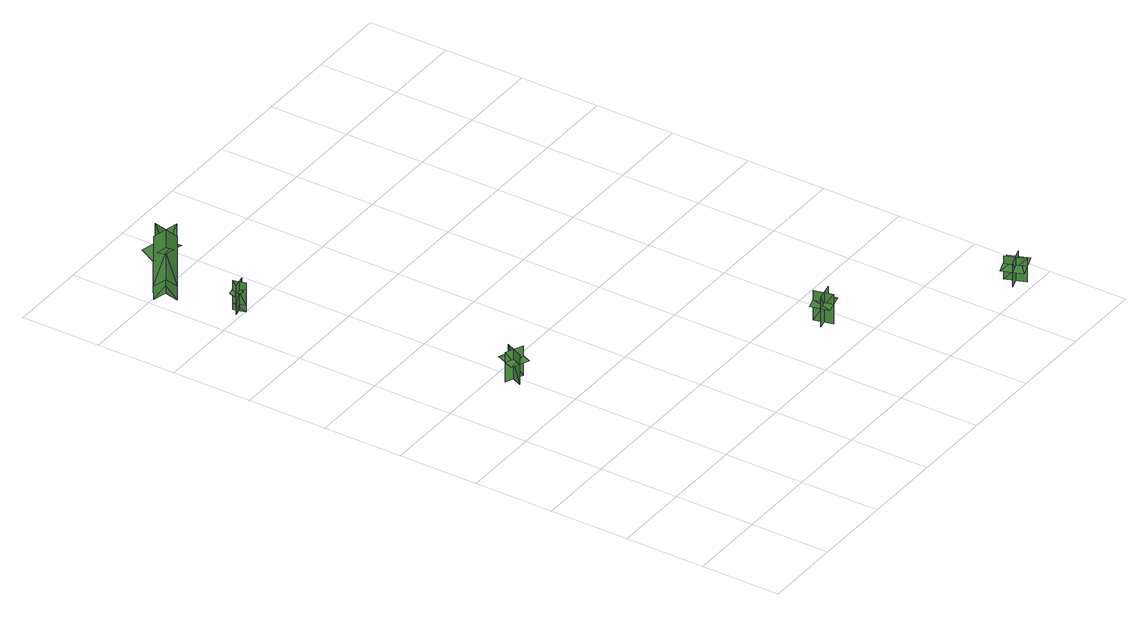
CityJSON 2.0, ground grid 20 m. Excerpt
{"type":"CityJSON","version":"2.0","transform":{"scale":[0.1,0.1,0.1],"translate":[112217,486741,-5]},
"CityObjects":{
"tree1":{"type":"SolitaryVegetationObject","geometry":[{"type":"MultiSurface","lod":"1","boundaries":[[[0,1,2]],[[0,2,3]],[[4,5,6]],[[4,6,7]],[[8,9,10]],[[8,10,11]],[[8,12,13]],[[8,13,9]]]}]},
"tree2":{"type":"SolitaryVegetationObject","geometry":[{"type":"MultiSurface","lod":"1","boundaries":[[[14,15,16]],[[14,16,17]],[[18,19,20]],[[18,20,21]],[[22,23,19]],[[22,19,18]],[[24,25,15]],[[24,15,14]],[[26,27,28]],[[26,28,29]],[[30,31,32]],[[30,32,33]]]}]},
"tree3":{"type":"SolitaryVegetationObject","geometry":[{"type":"MultiSurface","lod":"1","boundaries":[[[34,35,36]],[[34,36,37]],[[38,39,40]],[[38,40,41]],[[42,43,39]],[[42,39,38]],[[44,45,35]],[[44,35,34]],[[46,47,48]],[[46,48,49]],[[50,51,52]],[[50,52,53]]]}]},
"tree4":{"type":"SolitaryVegetationObject","geometry":[{"type":"MultiSurface","lod":"1","boundaries":[[[54,55,56]],[[54,56,57]],[[58,59,60]],[[58,60,61]],[[62,63,64]],[[62,64,65]],[[62,66,67]],[[62,67,63]]]}]},
"tree5":{"type":"SolitaryVegetationObject","geometry":[{"type":"MultiSurface","lod":"1","boundaries":[[[68,69,70]],[[68,70,71]],[[72,73,74]],[[72,74,75]],[[76,77,78]],[[76,78,79]],[[76,79,80]],[[76,80,81]]]}]}
},
"vertices":[
[164,723,17],[184,767,17],[184,767,96],[164,723,96],[198,736,17],[155,756,17],[155,756,96],[198,736,96],[198,736,70],[155,756,70],[144,732,70],[187,713,70],[209,760,70],[165,779,70],
[56,1403,29],[88,1410,29],[88,1410,90],[56,1403,90],[77,1390,30],[70,1421,30],[69,1421,90],[77,1390,90],[77,1390,13],[69,1421,13],[56,1403,13],[88,1410,13],[56,1403,59],[88,1410,59],[84,1426,65],[53,1419,65],[83,1409,69],[60,1403,69],[63,1391,72],[86,1397,72],
[3,1588,50],[72,1573,50],[72,1571,184],[3,1587,184],[32,1543,51],[47,1612,51],[47,1612,184],[31,1543,184],[31,1543,15],[47,1612,15],[3,1587,15],[72,1571,15],[3,1587,116],[72,1572,116],[80,1607,129],[11,1623,129],[63,1574,137],[11,1585,137],[5,1559,144],[57,1548,144],
[785,314,2],[739,303,2],[739,303,81],[785,314,81],[754,333,2],[765,286,2],[765,286,81],[754,333,81],[754,333,55],[765,286,55],[791,292,55],[780,339,55],[729,326,55],[740,280,55],
[1110,62,11],[1110,62,73],[1129,12,73],[1129,12,11],[1143,46,11],[1143,46,73],[1095,28,73],[1095,28,11],[1150,49,53],[1141,74,53],[1081,52,53],[1090,26,53],[1100,1,53],[1160,24,53]
]}
